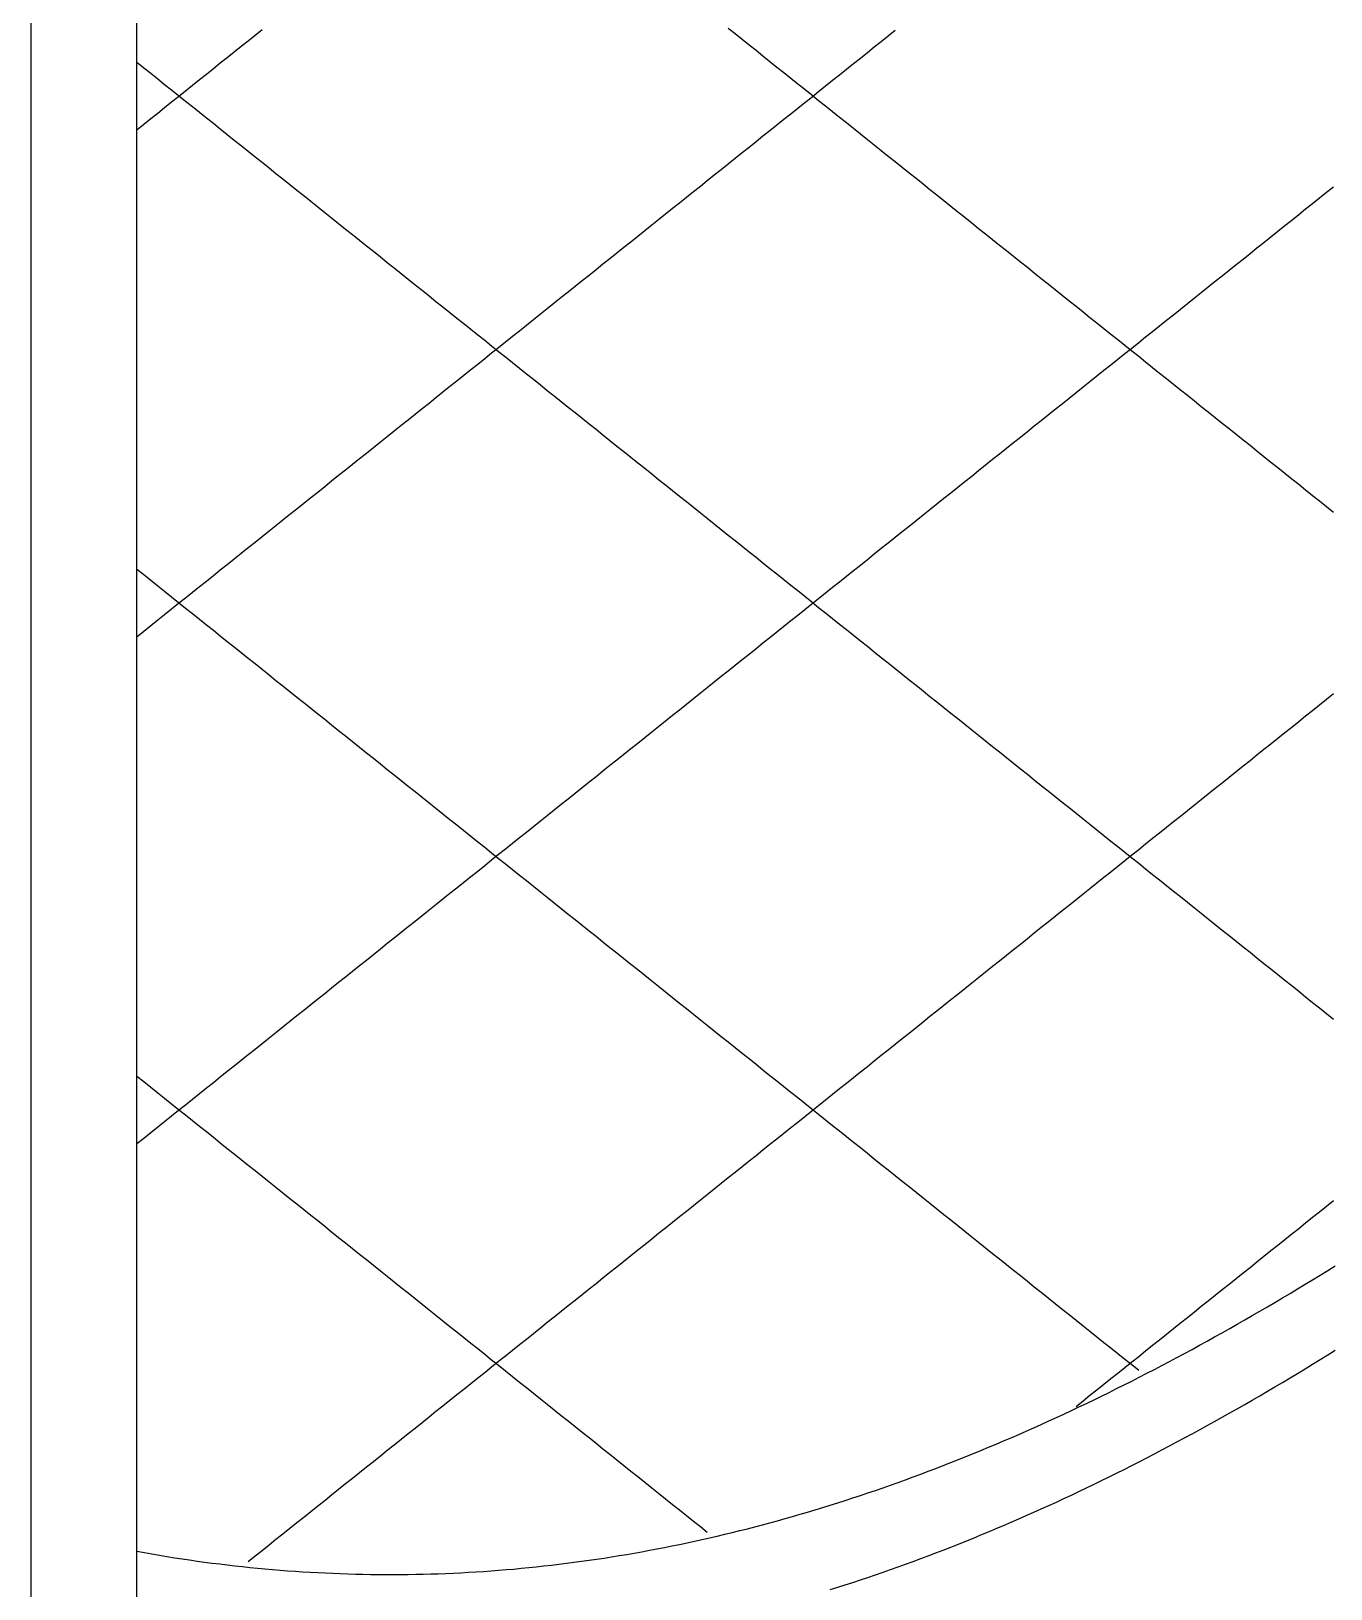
# Model space of a CAD drawing. Header units: millimetres. Extents: x 8 to 232, y 8 to 232.
# Drawn here: x 8 to 69.5, y 85.3 to 159.1 of the extents above; entities that cross this region are included whole.
import ezdxf

# ---------------------------------------------------------------- set-up
doc = ezdxf.new("R2010")
doc.units = ezdxf.units.MM
doc.layers.add('STUDY_GUIDES', color=7, linetype='Continuous')

msp = doc.modelspace()

# ---------------------------------------------------------------- linework, layer by layer
at = {"layer": 'STUDY_GUIDES'}
for points in [[(8, 26), (8, 214)], [(13, 28), (13, 212)], [(13, 154.4), (13.3292, 154.6634), (13.6585, 154.9268), (13.9877, 155.1902), (14.3169, 155.4535), (14.6462, 155.7169), (14.9754, 155.9803), (15.3046, 156.2437), (15.6338, 156.5071), (15.9631, 156.7705), (16.2923, 157.0338), (16.6215, 157.2972), (16.9508, 157.5606), (17.28, 157.824), (17.6092, 158.0874), (17.9385, 158.3508), (18.2677, 158.6142), (18.5969, 158.8775), (18.9262, 159.1409)], [(13, 130.4), (13.3292, 130.6634), (13.6585, 130.9268), (13.9877, 131.1902), (14.3169, 131.4535), (14.6462, 131.7169), (14.9754, 131.9803), (15.3046, 132.2437), (15.6338, 132.5071), (15.9631, 132.7705), (16.2923, 133.0338), (16.6215, 133.2972), (16.9508, 133.5606), (17.28, 133.824), (17.6092, 134.0874), (17.9385, 134.3508), (18.2677, 134.6142), (18.5969, 134.8775), (18.9262, 135.1409), (19.2554, 135.4043), (19.5846, 135.6677), (19.9138, 135.9311), (20.2431, 136.1945), (20.5723, 136.4578), (20.9015, 136.7212), (21.2308, 136.9846), (21.56, 137.248), (21.8892, 137.5114), (22.2185, 137.7748), (22.5477, 138.0382), (22.8769, 138.3015), (23.2062, 138.5649), (23.5354, 138.8283), (23.8646, 139.0917), (24.1938, 139.3551), (24.5231, 139.6185), (24.8523, 139.8818), (25.1815, 140.1452), (25.5108, 140.4086), (25.84, 140.672), (26.1692, 140.9354), (26.4985, 141.1988), (26.8277, 141.4622), (27.1569, 141.7255), (27.4862, 141.9889), (27.8154, 142.2523), (28.1446, 142.5157), (28.4738, 142.7791), (28.8031, 143.0425), (29.1323, 143.3058), (29.4615, 143.5692), (29.7908, 143.8326), (30.12, 144.096), (30.4492, 144.3594), (30.7785, 144.6228), (31.1077, 144.8862), (31.4369, 145.1495), (31.7662, 145.4129), (32.0954, 145.6763), (32.4246, 145.9397), (32.7538, 146.2031), (33.0831, 146.4665), (33.4123, 146.7298), (33.7415, 146.9932), (34.0708, 147.2566), (34.4, 147.52), (34.7292, 147.7834), (35.0585, 148.0468), (35.3877, 148.3102), (35.7169, 148.5735), (36.0462, 148.8369), (36.3754, 149.1003), (36.7046, 149.3637), (37.0338, 149.6271), (37.3631, 149.8905), (37.6923, 150.1538), (38.0215, 150.4172), (38.3508, 150.6806), (38.68, 150.944), (39.0092, 151.2074), (39.3385, 151.4708), (39.6677, 151.7342), (39.9969, 151.9975), (40.3262, 152.2609), (40.6554, 152.5243), (40.9846, 152.7877), (41.3138, 153.0511), (41.6431, 153.3145), (41.9723, 153.5778), (42.3015, 153.8412), (42.6308, 154.1046), (42.96, 154.368), (43.2892, 154.6314), (43.6185, 154.8948), (43.9477, 155.1582), (44.2769, 155.4215), (44.6062, 155.6849), (44.9354, 155.9483), (45.2646, 156.2117), (45.5938, 156.4751), (45.9231, 156.7385), (46.2523, 157.0018), (46.5815, 157.2652), (46.9108, 157.5286), (47.24, 157.792), (47.5692, 158.0554), (47.8985, 158.3188), (48.2277, 158.5822), (48.5569, 158.8455), (48.8862, 159.1089)], [(40.9846, 159.2123), (41.3138, 158.9489), (41.6431, 158.6855), (41.9723, 158.4222), (42.3015, 158.1588), (42.6308, 157.8954), (42.96, 157.632), (43.2892, 157.3686), (43.6185, 157.1052), (43.9477, 156.8418), (44.2769, 156.5785), (44.6062, 156.3151), (44.9354, 156.0517), (45.2646, 155.7883), (45.5938, 155.5249), (45.9231, 155.2615), (46.2523, 154.9982), (46.5815, 154.7348), (46.9108, 154.4714), (47.24, 154.208), (47.5692, 153.9446), (47.8985, 153.6812), (48.2277, 153.4178), (48.5569, 153.1545), (48.8862, 152.8911), (49.2154, 152.6277), (49.5446, 152.3643), (49.8738, 152.1009), (50.2031, 151.8375), (50.5323, 151.5742), (50.8615, 151.3108), (51.1908, 151.0474), (51.52, 150.784), (51.8492, 150.5206), (52.1785, 150.2572), (52.5077, 149.9938), (52.8369, 149.7305), (53.1662, 149.4671), (53.4954, 149.2037), (53.8246, 148.9403), (54.1538, 148.6769), (54.4831, 148.4135), (54.8123, 148.1502), (55.1415, 147.8868), (55.4708, 147.6234), (55.8, 147.36), (56.1292, 147.0966), (56.4585, 146.8332), (56.7877, 146.5698), (57.1169, 146.3065), (57.4462, 146.0431), (57.7754, 145.7797), (58.1046, 145.5163), (58.4338, 145.2529), (58.7631, 144.9895), (59.0923, 144.7262), (59.4215, 144.4628), (59.7508, 144.1994), (60.08, 143.936), (60.4092, 143.6726), (60.7385, 143.4092), (61.0677, 143.1458), (61.3969, 142.8825), (61.7262, 142.6191), (62.0554, 142.3557), (62.3846, 142.0923), (62.7138, 141.8289), (63.0431, 141.5655), (63.3723, 141.3022), (63.7015, 141.0388), (64.0308, 140.7754), (64.36, 140.512), (64.6892, 140.2486), (65.0185, 139.9852), (65.3477, 139.7218), (65.6769, 139.4585), (66.0062, 139.1951), (66.3354, 138.9317), (66.6646, 138.6683), (66.9938, 138.4049), (67.3231, 138.1415), (67.6523, 137.8782), (67.9815, 137.6148), (68.3108, 137.3514), (68.64, 137.088), (68.9692, 136.8246), (69.2985, 136.5612), (69.6277, 136.2978)], [(13, 157.6), (13.3292, 157.3366), (13.6585, 157.0732), (13.9877, 156.8098), (14.3169, 156.5465), (14.6462, 156.2831), (14.9754, 156.0197), (15.3046, 155.7563), (15.6338, 155.4929), (15.9631, 155.2295), (16.2923, 154.9662), (16.6215, 154.7028), (16.9508, 154.4394), (17.28, 154.176), (17.6092, 153.9126), (17.9385, 153.6492), (18.2677, 153.3858), (18.5969, 153.1225), (18.9262, 152.8591), (19.2554, 152.5957), (19.5846, 152.3323), (19.9138, 152.0689), (20.2431, 151.8055), (20.5723, 151.5422), (20.9015, 151.2788), (21.2308, 151.0154), (21.56, 150.752), (21.8892, 150.4886), (22.2185, 150.2252), (22.5477, 149.9618), (22.8769, 149.6985), (23.2062, 149.4351), (23.5354, 149.1717), (23.8646, 148.9083), (24.1938, 148.6449), (24.5231, 148.3815), (24.8523, 148.1182), (25.1815, 147.8548), (25.5108, 147.5914), (25.84, 147.328), (26.1692, 147.0646), (26.4985, 146.8012), (26.8277, 146.5378), (27.1569, 146.2745), (27.4862, 146.0111), (27.8154, 145.7477), (28.1446, 145.4843), (28.4738, 145.2209), (28.8031, 144.9575), (29.1323, 144.6942), (29.4615, 144.4308), (29.7908, 144.1674), (30.12, 143.904), (30.4492, 143.6406), (30.7785, 143.3772), (31.1077, 143.1138), (31.4369, 142.8505), (31.7662, 142.5871), (32.0954, 142.3237), (32.4246, 142.0603), (32.7538, 141.7969), (33.0831, 141.5335), (33.4123, 141.2702), (33.7415, 141.0068), (34.0708, 140.7434), (34.4, 140.48), (34.7292, 140.2166), (35.0585, 139.9532), (35.3877, 139.6898), (35.7169, 139.4265), (36.0462, 139.1631), (36.3754, 138.8997), (36.7046, 138.6363), (37.0338, 138.3729), (37.3631, 138.1095), (37.6923, 137.8462), (38.0215, 137.5828), (38.3508, 137.3194), (38.68, 137.056), (39.0092, 136.7926), (39.3385, 136.5292), (39.6677, 136.2658), (39.9969, 136.0025), (40.3262, 135.7391), (40.6554, 135.4757), (40.9846, 135.2123), (41.3138, 134.9489), (41.6431, 134.6855), (41.9723, 134.4222), (42.3015, 134.1588), (42.6308, 133.8954), (42.96, 133.632), (43.2892, 133.3686), (43.6185, 133.1052), (43.9477, 132.8418), (44.2769, 132.5785), (44.6062, 132.3151), (44.9354, 132.0517), (45.2646, 131.7883), (45.5938, 131.5249), (45.9231, 131.2615), (46.2523, 130.9982), (46.5815, 130.7348), (46.9108, 130.4714), (47.24, 130.208), (47.5692, 129.9446), (47.8985, 129.6812), (48.2277, 129.4178), (48.5569, 129.1545), (48.8862, 128.8911), (49.2154, 128.6277), (49.5446, 128.3643), (49.8738, 128.1009), (50.2031, 127.8375), (50.5323, 127.5742), (50.8615, 127.3108), (51.1908, 127.0474), (51.52, 126.784), (51.8492, 126.5206), (52.1785, 126.2572), (52.5077, 125.9938), (52.8369, 125.7305), (53.1662, 125.4671), (53.4954, 125.2037), (53.8246, 124.9403), (54.1538, 124.6769), (54.4831, 124.4135), (54.8123, 124.1502), (55.1415, 123.8868), (55.4708, 123.6234), (55.8, 123.36), (56.1292, 123.0966), (56.4585, 122.8332), (56.7877, 122.5698), (57.1169, 122.3065), (57.4462, 122.0431), (57.7754, 121.7797), (58.1046, 121.5163), (58.4338, 121.2529), (58.7631, 120.9895), (59.0923, 120.7262), (59.4215, 120.4628), (59.7508, 120.1994), (60.08, 119.936), (60.4092, 119.6726), (60.7385, 119.4092), (61.0677, 119.1458), (61.3969, 118.8825), (61.7262, 118.6191), (62.0554, 118.3557), (62.3846, 118.0923), (62.7138, 117.8289), (63.0431, 117.5655), (63.3723, 117.3022), (63.7015, 117.0388), (64.0308, 116.7754), (64.36, 116.512), (64.6892, 116.2486), (65.0185, 115.9852), (65.3477, 115.7218), (65.6769, 115.4585), (66.0062, 115.1951), (66.3354, 114.9317), (66.6646, 114.6683), (66.9938, 114.4049), (67.3231, 114.1415), (67.6523, 113.8782), (67.9815, 113.6148), (68.3108, 113.3514), (68.64, 113.088), (68.9692, 112.8246), (69.2985, 112.5612), (69.6277, 112.2978)], [(13, 106.4), (13.3292, 106.6634), (13.6585, 106.9268), (13.9877, 107.1902), (14.3169, 107.4535), (14.6462, 107.7169), (14.9754, 107.9803), (15.3046, 108.2437), (15.6338, 108.5071), (15.9631, 108.7705), (16.2923, 109.0338), (16.6215, 109.2972), (16.9508, 109.5606), (17.28, 109.824), (17.6092, 110.0874), (17.9385, 110.3508), (18.2677, 110.6142), (18.5969, 110.8775), (18.9262, 111.1409), (19.2554, 111.4043), (19.5846, 111.6677), (19.9138, 111.9311), (20.2431, 112.1945), (20.5723, 112.4578), (20.9015, 112.7212), (21.2308, 112.9846), (21.56, 113.248), (21.8892, 113.5114), (22.2185, 113.7748), (22.5477, 114.0382), (22.8769, 114.3015), (23.2062, 114.5649), (23.5354, 114.8283), (23.8646, 115.0917), (24.1938, 115.3551), (24.5231, 115.6185), (24.8523, 115.8818), (25.1815, 116.1452), (25.5108, 116.4086), (25.84, 116.672), (26.1692, 116.9354), (26.4985, 117.1988), (26.8277, 117.4622), (27.1569, 117.7255), (27.4862, 117.9889), (27.8154, 118.2523), (28.1446, 118.5157), (28.4738, 118.7791), (28.8031, 119.0425), (29.1323, 119.3058), (29.4615, 119.5692), (29.7908, 119.8326), (30.12, 120.096), (30.4492, 120.3594), (30.7785, 120.6228), (31.1077, 120.8862), (31.4369, 121.1495), (31.7662, 121.4129), (32.0954, 121.6763), (32.4246, 121.9397), (32.7538, 122.2031), (33.0831, 122.4665), (33.4123, 122.7298), (33.7415, 122.9932), (34.0708, 123.2566), (34.4, 123.52), (34.7292, 123.7834), (35.0585, 124.0468), (35.3877, 124.3102), (35.7169, 124.5735), (36.0462, 124.8369), (36.3754, 125.1003), (36.7046, 125.3637), (37.0338, 125.6271), (37.3631, 125.8905), (37.6923, 126.1538), (38.0215, 126.4172), (38.3508, 126.6806), (38.68, 126.944), (39.0092, 127.2074), (39.3385, 127.4708), (39.6677, 127.7342), (39.9969, 127.9975), (40.3262, 128.2609), (40.6554, 128.5243), (40.9846, 128.7877), (41.3138, 129.0511), (41.6431, 129.3145), (41.9723, 129.5778), (42.3015, 129.8412), (42.6308, 130.1046), (42.96, 130.368), (43.2892, 130.6314), (43.6185, 130.8948), (43.9477, 131.1582), (44.2769, 131.4215), (44.6062, 131.6849), (44.9354, 131.9483), (45.2646, 132.2117), (45.5938, 132.4751), (45.9231, 132.7385), (46.2523, 133.0018), (46.5815, 133.2652), (46.9108, 133.5286), (47.24, 133.792), (47.5692, 134.0554), (47.8985, 134.3188), (48.2277, 134.5822), (48.5569, 134.8455), (48.8862, 135.1089), (49.2154, 135.3723), (49.5446, 135.6357), (49.8738, 135.8991), (50.2031, 136.1625), (50.5323, 136.4258), (50.8615, 136.6892), (51.1908, 136.9526), (51.52, 137.216), (51.8492, 137.4794), (52.1785, 137.7428), (52.5077, 138.0062), (52.8369, 138.2695), (53.1662, 138.5329), (53.4954, 138.7963), (53.8246, 139.0597), (54.1538, 139.3231), (54.4831, 139.5865), (54.8123, 139.8498), (55.1415, 140.1132), (55.4708, 140.3766), (55.8, 140.64), (56.1292, 140.9034), (56.4585, 141.1668), (56.7877, 141.4302), (57.1169, 141.6935), (57.4462, 141.9569), (57.7754, 142.2203), (58.1046, 142.4837), (58.4338, 142.7471), (58.7631, 143.0105), (59.0923, 143.2738), (59.4215, 143.5372), (59.7508, 143.8006), (60.08, 144.064), (60.4092, 144.3274), (60.7385, 144.5908), (61.0677, 144.8542), (61.3969, 145.1175), (61.7262, 145.3809), (62.0554, 145.6443), (62.3846, 145.9077), (62.7138, 146.1711), (63.0431, 146.4345), (63.3723, 146.6978), (63.7015, 146.9612), (64.0308, 147.2246), (64.36, 147.488), (64.6892, 147.7514), (65.0185, 148.0148), (65.3477, 148.2782), (65.6769, 148.5415), (66.0062, 148.8049), (66.3354, 149.0683), (66.6646, 149.3317), (66.9938, 149.5951), (67.3231, 149.8585), (67.6523, 150.1218), (67.9815, 150.3852), (68.3108, 150.6486), (68.64, 150.912), (68.9692, 151.1754), (69.2985, 151.4388), (69.6277, 151.7022)], [(13, 133.6), (13.3292, 133.3366), (13.6585, 133.0732), (13.9877, 132.8098), (14.3169, 132.5465), (14.6462, 132.2831), (14.9754, 132.0197), (15.3046, 131.7563), (15.6338, 131.4929), (15.9631, 131.2295), (16.2923, 130.9662), (16.6215, 130.7028), (16.9508, 130.4394), (17.28, 130.176), (17.6092, 129.9126), (17.9385, 129.6492), (18.2677, 129.3858), (18.5969, 129.1225), (18.9262, 128.8591), (19.2554, 128.5957), (19.5846, 128.3323), (19.9138, 128.0689), (20.2431, 127.8055), (20.5723, 127.5422), (20.9015, 127.2788), (21.2308, 127.0154), (21.56, 126.752), (21.8892, 126.4886), (22.2185, 126.2252), (22.5477, 125.9618), (22.8769, 125.6985), (23.2062, 125.4351), (23.5354, 125.1717), (23.8646, 124.9083), (24.1938, 124.6449), (24.5231, 124.3815), (24.8523, 124.1182), (25.1815, 123.8548), (25.5108, 123.5914), (25.84, 123.328), (26.1692, 123.0646), (26.4985, 122.8012), (26.8277, 122.5378), (27.1569, 122.2745), (27.4862, 122.0111), (27.8154, 121.7477), (28.1446, 121.4843), (28.4738, 121.2209), (28.8031, 120.9575), (29.1323, 120.6942), (29.4615, 120.4308), (29.7908, 120.1674), (30.12, 119.904), (30.4492, 119.6406), (30.7785, 119.3772), (31.1077, 119.1138), (31.4369, 118.8505), (31.7662, 118.5871), (32.0954, 118.3237), (32.4246, 118.0603), (32.7538, 117.7969), (33.0831, 117.5335), (33.4123, 117.2702), (33.7415, 117.0068), (34.0708, 116.7434), (34.4, 116.48), (34.7292, 116.2166), (35.0585, 115.9532), (35.3877, 115.6898), (35.7169, 115.4265), (36.0462, 115.1631), (36.3754, 114.8997), (36.7046, 114.6363), (37.0338, 114.3729), (37.3631, 114.1095), (37.6923, 113.8462), (38.0215, 113.5828), (38.3508, 113.3194), (38.68, 113.056), (39.0092, 112.7926), (39.3385, 112.5292), (39.6677, 112.2658), (39.9969, 112.0025), (40.3262, 111.7391), (40.6554, 111.4757), (40.9846, 111.2123), (41.3138, 110.9489), (41.6431, 110.6855), (41.9723, 110.4222), (42.3015, 110.1588), (42.6308, 109.8954), (42.96, 109.632), (43.2892, 109.3686), (43.6185, 109.1052), (43.9477, 108.8418), (44.2769, 108.5785), (44.6062, 108.3151), (44.9354, 108.0517), (45.2646, 107.7883), (45.5938, 107.5249), (45.9231, 107.2615), (46.2523, 106.9982), (46.5815, 106.7348), (46.9108, 106.4714), (47.24, 106.208), (47.5692, 105.9446), (47.8985, 105.6812), (48.2277, 105.4178), (48.5569, 105.1545), (48.8862, 104.8911), (49.2154, 104.6277), (49.5446, 104.3643), (49.8738, 104.1009), (50.2031, 103.8375), (50.5323, 103.5742), (50.8615, 103.3108), (51.1908, 103.0474), (51.52, 102.784), (51.8492, 102.5206), (52.1785, 102.2572), (52.5077, 101.9938), (52.8369, 101.7305), (53.1662, 101.4671), (53.4954, 101.2037), (53.8246, 100.9403), (54.1538, 100.6769), (54.4831, 100.4135), (54.8123, 100.1502), (55.1415, 99.8868), (55.4708, 99.6234), (55.8, 99.36), (56.1292, 99.0966), (56.4585, 98.8332), (56.7877, 98.5698), (57.1169, 98.3065), (57.4462, 98.0431), (57.7754, 97.7797), (58.1046, 97.5163), (58.4338, 97.2529), (58.7631, 96.9895), (59.0923, 96.7262), (59.4215, 96.4628), (59.7508, 96.1994), (60.08, 95.936), (60.4092, 95.6726)], [(18.2677, 86.6142), (18.5969, 86.8775), (18.9262, 87.1409), (19.2554, 87.4043), (19.5846, 87.6677), (19.9138, 87.9311), (20.2431, 88.1945), (20.5723, 88.4578), (20.9015, 88.7212), (21.2308, 88.9846), (21.56, 89.248), (21.8892, 89.5114), (22.2185, 89.7748), (22.5477, 90.0382), (22.8769, 90.3015), (23.2062, 90.5649), (23.5354, 90.8283), (23.8646, 91.0917), (24.1938, 91.3551), (24.5231, 91.6185), (24.8523, 91.8818), (25.1815, 92.1452), (25.5108, 92.4086), (25.84, 92.672), (26.1692, 92.9354), (26.4985, 93.1988), (26.8277, 93.4622), (27.1569, 93.7255), (27.4862, 93.9889), (27.8154, 94.2523), (28.1446, 94.5157), (28.4738, 94.7791), (28.8031, 95.0425), (29.1323, 95.3058), (29.4615, 95.5692), (29.7908, 95.8326), (30.12, 96.096), (30.4492, 96.3594), (30.7785, 96.6228), (31.1077, 96.8862), (31.4369, 97.1495), (31.7662, 97.4129), (32.0954, 97.6763), (32.4246, 97.9397), (32.7538, 98.2031), (33.0831, 98.4665), (33.4123, 98.7298), (33.7415, 98.9932), (34.0708, 99.2566), (34.4, 99.52), (34.7292, 99.7834), (35.0585, 100.0468), (35.3877, 100.3102), (35.7169, 100.5735), (36.0462, 100.8369), (36.3754, 101.1003), (36.7046, 101.3637), (37.0338, 101.6271), (37.3631, 101.8905), (37.6923, 102.1538), (38.0215, 102.4172), (38.3508, 102.6806), (38.68, 102.944), (39.0092, 103.2074), (39.3385, 103.4708), (39.6677, 103.7342), (39.9969, 103.9975), (40.3262, 104.2609), (40.6554, 104.5243), (40.9846, 104.7877), (41.3138, 105.0511), (41.6431, 105.3145), (41.9723, 105.5778), (42.3015, 105.8412), (42.6308, 106.1046), (42.96, 106.368), (43.2892, 106.6314), (43.6185, 106.8948), (43.9477, 107.1582), (44.2769, 107.4215), (44.6062, 107.6849), (44.9354, 107.9483), (45.2646, 108.2117), (45.5938, 108.4751), (45.9231, 108.7385), (46.2523, 109.0018), (46.5815, 109.2652), (46.9108, 109.5286), (47.24, 109.792), (47.5692, 110.0554), (47.8985, 110.3188), (48.2277, 110.5822), (48.5569, 110.8455), (48.8862, 111.1089), (49.2154, 111.3723), (49.5446, 111.6357), (49.8738, 111.8991), (50.2031, 112.1625), (50.5323, 112.4258), (50.8615, 112.6892), (51.1908, 112.9526), (51.52, 113.216), (51.8492, 113.4794), (52.1785, 113.7428), (52.5077, 114.0062), (52.8369, 114.2695), (53.1662, 114.5329), (53.4954, 114.7963), (53.8246, 115.0597), (54.1538, 115.3231), (54.4831, 115.5865), (54.8123, 115.8498), (55.1415, 116.1132), (55.4708, 116.3766), (55.8, 116.64), (56.1292, 116.9034), (56.4585, 117.1668), (56.7877, 117.4302), (57.1169, 117.6935), (57.4462, 117.9569), (57.7754, 118.2203), (58.1046, 118.4837), (58.4338, 118.7471), (58.7631, 119.0105), (59.0923, 119.2738), (59.4215, 119.5372), (59.7508, 119.8006), (60.08, 120.064), (60.4092, 120.3274), (60.7385, 120.5908), (61.0677, 120.8542), (61.3969, 121.1175), (61.7262, 121.3809), (62.0554, 121.6443), (62.3846, 121.9077), (62.7138, 122.1711), (63.0431, 122.4345), (63.3723, 122.6978), (63.7015, 122.9612), (64.0308, 123.2246), (64.36, 123.488), (64.6892, 123.7514), (65.0185, 124.0148), (65.3477, 124.2782), (65.6769, 124.5415), (66.0062, 124.8049), (66.3354, 125.0683), (66.6646, 125.3317), (66.9938, 125.5951), (67.3231, 125.8585), (67.6523, 126.1218), (67.9815, 126.3852), (68.3108, 126.6486), (68.64, 126.912), (68.9692, 127.1754), (69.2985, 127.4388), (69.6277, 127.7022)], [(13, 109.6), (13.3292, 109.3366), (13.6585, 109.0732), (13.9877, 108.8098), (14.3169, 108.5465), (14.6462, 108.2831), (14.9754, 108.0197), (15.3046, 107.7563), (15.6338, 107.4929), (15.9631, 107.2295), (16.2923, 106.9662), (16.6215, 106.7028), (16.9508, 106.4394), (17.28, 106.176), (17.6092, 105.9126), (17.9385, 105.6492), (18.2677, 105.3858), (18.5969, 105.1225), (18.9262, 104.8591), (19.2554, 104.5957), (19.5846, 104.3323), (19.9138, 104.0689), (20.2431, 103.8055), (20.5723, 103.5422), (20.9015, 103.2788), (21.2308, 103.0154), (21.56, 102.752), (21.8892, 102.4886), (22.2185, 102.2252), (22.5477, 101.9618), (22.8769, 101.6985), (23.2062, 101.4351), (23.5354, 101.1717), (23.8646, 100.9083), (24.1938, 100.6449), (24.5231, 100.3815), (24.8523, 100.1182), (25.1815, 99.8548), (25.5108, 99.5914), (25.84, 99.328), (26.1692, 99.0646), (26.4985, 98.8012), (26.8277, 98.5378), (27.1569, 98.2745), (27.4862, 98.0111), (27.8154, 97.7477), (28.1446, 97.4843), (28.4738, 97.2209), (28.8031, 96.9575), (29.1323, 96.6942), (29.4615, 96.4308), (29.7908, 96.1674), (30.12, 95.904), (30.4492, 95.6406), (30.7785, 95.3772), (31.1077, 95.1138), (31.4369, 94.8505), (31.7662, 94.5871), (32.0954, 94.3237), (32.4246, 94.0603), (32.7538, 93.7969), (33.0831, 93.5335), (33.4123, 93.2702), (33.7415, 93.0068), (34.0708, 92.7434), (34.4, 92.48), (34.7292, 92.2166), (35.0585, 91.9532), (35.3877, 91.6898), (35.7169, 91.4265), (36.0462, 91.1631), (36.3754, 90.8997), (36.7046, 90.6363), (37.0338, 90.3729), (37.3631, 90.1095), (37.6923, 89.8462), (38.0215, 89.5828), (38.3508, 89.3194), (38.68, 89.056), (39.0092, 88.7926), (39.3385, 88.5292), (39.6677, 88.2658), (39.9969, 88.0025)], [(57.4462, 93.9569), (57.7754, 94.2203), (58.1046, 94.4837), (58.4338, 94.7471), (58.7631, 95.0105), (59.0923, 95.2738), (59.4215, 95.5372), (59.7508, 95.8006), (60.08, 96.064), (60.4092, 96.3274), (60.7385, 96.5908), (61.0677, 96.8542), (61.3969, 97.1175), (61.7262, 97.3809), (62.0554, 97.6443), (62.3846, 97.9077), (62.7138, 98.1711), (63.0431, 98.4345), (63.3723, 98.6978), (63.7015, 98.9612), (64.0308, 99.2246), (64.36, 99.488), (64.6892, 99.7514), (65.0185, 100.0148), (65.3477, 100.2782), (65.6769, 100.5415), (66.0062, 100.8049), (66.3354, 101.0683), (66.6646, 101.3317), (66.9938, 101.5951), (67.3231, 101.8585), (67.6523, 102.1218), (67.9815, 102.3852), (68.3108, 102.6486), (68.64, 102.912), (68.9692, 103.1754), (69.2985, 103.4388), (69.6277, 103.7022)], [(13, 87.0987), (13.3567, 87.0346), (13.7133, 86.9723), (14.07, 86.912), (14.4267, 86.8536), (14.7833, 86.7971), (15.14, 86.7426), (15.4967, 86.6899), (15.8533, 86.6392), (16.21, 86.5904), (16.5667, 86.5436), (16.9233, 86.4986), (17.28, 86.4556), (17.6367, 86.4145), (17.9933, 86.3754), (18.35, 86.3382), (18.7067, 86.3029), (19.0633, 86.2696), (19.42, 86.2382), (19.7767, 86.2087), (20.1333, 86.1812), (20.49, 86.1556), (20.8467, 86.132), (21.2033, 86.1103), (21.56, 86.0906), (21.9167, 86.0728), (22.2733, 86.0569), (22.63, 86.043), (22.9867, 86.031), (23.3433, 86.021), (23.7, 86.0129), (24.0567, 86.0068), (24.4133, 86.0026), (24.77, 86.0004), (25.1267, 86.0001), (25.4833, 86.0018), (25.84, 86.0054), (26.1967, 86.011), (26.5533, 86.0185), (26.91, 86.0279), (27.2667, 86.0393), (27.6233, 86.0527), (27.98, 86.068), (28.3367, 86.0852), (28.6933, 86.1044), (29.05, 86.1255), (29.4067, 86.1486), (29.7633, 86.1736), (30.12, 86.2006), (30.4767, 86.2294), (30.8333, 86.2603), (31.19, 86.2931), (31.5467, 86.3278), (31.9033, 86.3644), (32.26, 86.403), (32.6167, 86.4435), (32.9733, 86.486), (33.33, 86.5303), (33.6867, 86.5766), (34.0433, 86.6249), (34.4, 86.675), (34.7567, 86.7271), (35.1133, 86.7811), (35.47, 86.8371), (35.8267, 86.8949), (36.1833, 86.9547), (36.54, 87.0164), (36.8967, 87.0799), (37.2533, 87.1454), (37.61, 87.2128), (37.9667, 87.2822), (38.3233, 87.3534), (38.68, 87.4265), (39.0367, 87.5015), (39.3933, 87.5784), (39.75, 87.6572), (40.1067, 87.7379), (40.4633, 87.8205), (40.82, 87.905), (41.1767, 87.9913), (41.5333, 88.0795), (41.89, 88.1696), (42.2467, 88.2616), (42.6033, 88.3554), (42.96, 88.4511), (43.3167, 88.5487), (43.6733, 88.6481), (44.03, 88.7494), (44.3867, 88.8526), (44.7433, 88.9575), (45.1, 89.0644), (45.4567, 89.173), (45.8133, 89.2835), (46.17, 89.3959), (46.5267, 89.5101), (46.8833, 89.6261), (47.24, 89.7439), (47.5967, 89.8635), (47.9533, 89.9849), (48.31, 90.1082), (48.6667, 90.2333), (49.0233, 90.3601), (49.38, 90.4888), (49.7367, 90.6192), (50.0933, 90.7515), (50.45, 90.8855), (50.8067, 91.0213), (51.1633, 91.1589), (51.52, 91.2982), (51.8767, 91.4393), (52.2333, 91.5821), (52.59, 91.7268), (52.9467, 91.8731), (53.3033, 92.0212), (53.66, 92.1711), (54.0167, 92.3226), (54.3733, 92.4759), (54.73, 92.631), (55.0867, 92.7877), (55.4433, 92.9462), (55.8, 93.1063), (56.1567, 93.2682), (56.5133, 93.4317), (56.87, 93.597), (57.2267, 93.7639), (57.5833, 93.9325), (57.94, 94.1028), (58.2967, 94.2747), (58.6533, 94.4483), (59.01, 94.6236), (59.3667, 94.8005), (59.7233, 94.9791), (60.08, 95.1592), (60.4367, 95.341), (60.7933, 95.5245), (61.15, 95.7095), (61.5067, 95.8962), (61.8633, 96.0844), (62.22, 96.2743), (62.5767, 96.4658), (62.9333, 96.6588), (63.29, 96.8534), (63.6467, 97.0496), (64.0033, 97.2473), (64.36, 97.4466), (64.7167, 97.6475), (65.0733, 97.8499), (65.43, 98.0538), (65.7867, 98.2593), (66.1433, 98.4662), (66.5, 98.6747), (66.8567, 98.8847), (67.2133, 99.0962), (67.57, 99.3092), (67.9267, 99.5237), (68.2833, 99.7396), (68.64, 99.9571), (68.9967, 100.1759), (69.3533, 100.3963), (69.71, 100.6181)], [(45.8133, 85.2835), (46.17, 85.3959), (46.5267, 85.5101), (46.8833, 85.6261), (47.24, 85.7439), (47.5967, 85.8635), (47.9533, 85.9849), (48.31, 86.1082), (48.6667, 86.2333), (49.0233, 86.3601), (49.38, 86.4888), (49.7367, 86.6192), (50.0933, 86.7515), (50.45, 86.8855), (50.8067, 87.0213), (51.1633, 87.1589), (51.52, 87.2982), (51.8767, 87.4393), (52.2333, 87.5821), (52.59, 87.7268), (52.9467, 87.8731), (53.3033, 88.0212), (53.66, 88.1711), (54.0167, 88.3226), (54.3733, 88.4759), (54.73, 88.631), (55.0867, 88.7877), (55.4433, 88.9462), (55.8, 89.1063), (56.1567, 89.2682), (56.5133, 89.4317), (56.87, 89.597), (57.2267, 89.7639), (57.5833, 89.9325), (57.94, 90.1028), (58.2967, 90.2747), (58.6533, 90.4483), (59.01, 90.6236), (59.3667, 90.8005), (59.7233, 90.9791), (60.08, 91.1592), (60.4367, 91.341), (60.7933, 91.5245), (61.15, 91.7095), (61.5067, 91.8962), (61.8633, 92.0844), (62.22, 92.2743), (62.5767, 92.4658), (62.9333, 92.6588), (63.29, 92.8534), (63.6467, 93.0496), (64.0033, 93.2473), (64.36, 93.4466), (64.7167, 93.6475), (65.0733, 93.8499), (65.43, 94.0538), (65.7867, 94.2593), (66.1433, 94.4662), (66.5, 94.6747), (66.8567, 94.8847), (67.2133, 95.0962), (67.57, 95.3092), (67.9267, 95.5237), (68.2833, 95.7396), (68.64, 95.9571), (68.9967, 96.1759), (69.3533, 96.3963), (69.71, 96.6181)]]:
    msp.add_lwpolyline(points, dxfattribs=at)

doc.saveas('drawing.dxf')
